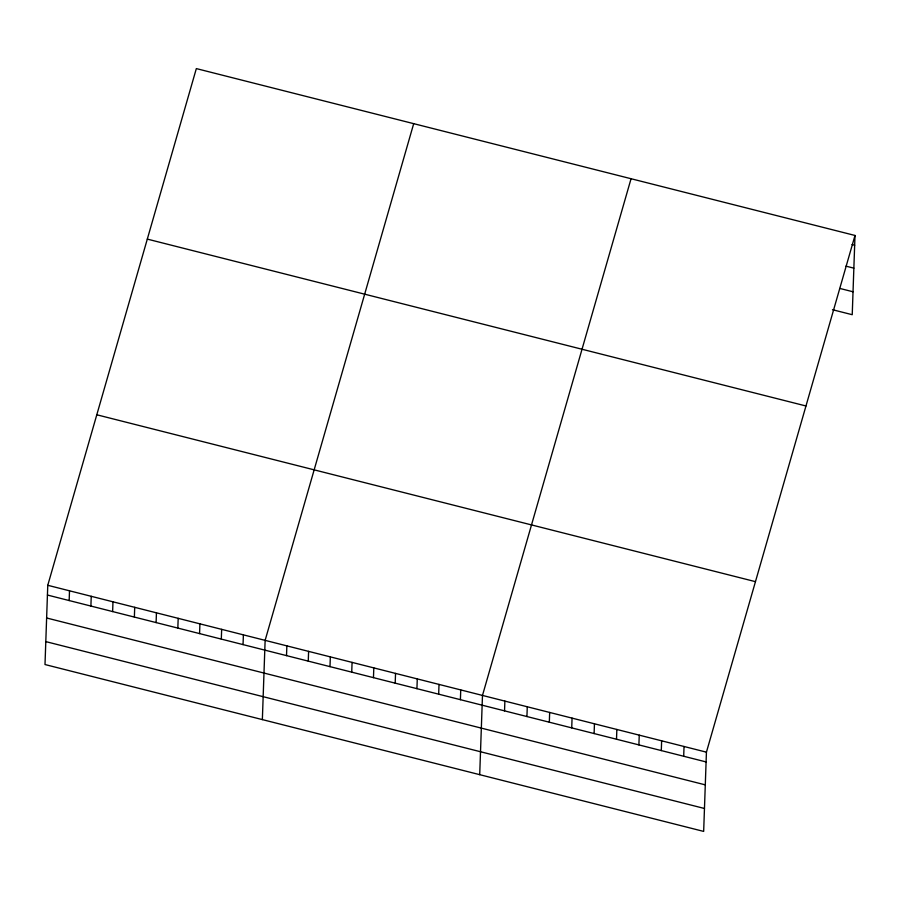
<?xml version="1.0" encoding="UTF-8"?>
<svg xmlns="http://www.w3.org/2000/svg" width="900" height="900" viewBox="0 0 900 900"><rect width="100%" height="100%" fill="white"/><g stroke="black" fill="none" stroke-linecap="round" stroke-linejoin="round"><path stroke-width="1.35" d="M47.767 585.293L45 664.538L703.665 831.409L706.433 752.164L855 235.463L196.335 68.591L47.767 585.293L706.433 752.164M69.165 600.559L69.502 590.794M90.9 606.06L91.237 596.306M112.635 611.572L112.972 601.808M134.37 617.074L134.707 607.32M156.105 622.586L156.442 612.821M177.84 628.087L178.178 618.334M199.575 633.6L199.912 623.835M221.31 639.101L221.659 629.347M243.045 644.614L243.394 634.849M262.361 719.606L265.129 640.361L413.696 123.66M286.515 655.627L286.864 645.863M308.261 661.129L308.599 651.375M329.996 666.641L330.334 656.876M351.731 672.143L352.069 662.389M373.466 677.655L373.804 667.89M395.201 683.156L395.539 673.403M416.936 688.669L417.274 678.904M438.671 694.17L439.009 684.416M460.406 699.683L460.744 689.918M479.711 774.675L482.479 695.43L631.058 178.729M504.54 710.865L504.877 701.1M526.928 716.535L527.276 706.77M549.326 722.205L549.664 712.451M571.725 727.886L572.062 718.121M594.113 733.556L594.45 723.791M616.511 739.226L616.849 729.472M638.899 744.908L639.248 735.143M661.298 750.577L661.635 740.812M683.696 756.248L684.034 746.494M855 235.463L852.232 314.707L832.477 309.701M852.03 244.553L854.663 245.227M845.955 266.153L853.864 268.155M839.857 288.439L853.031 291.78M147.308 239.107L805.972 405.979M96.795 414.776L755.46 581.659M47.43 595.046L706.084 761.929M46.631 617.985L705.285 784.856M45.799 641.61L704.464 808.481"/></g></svg>
